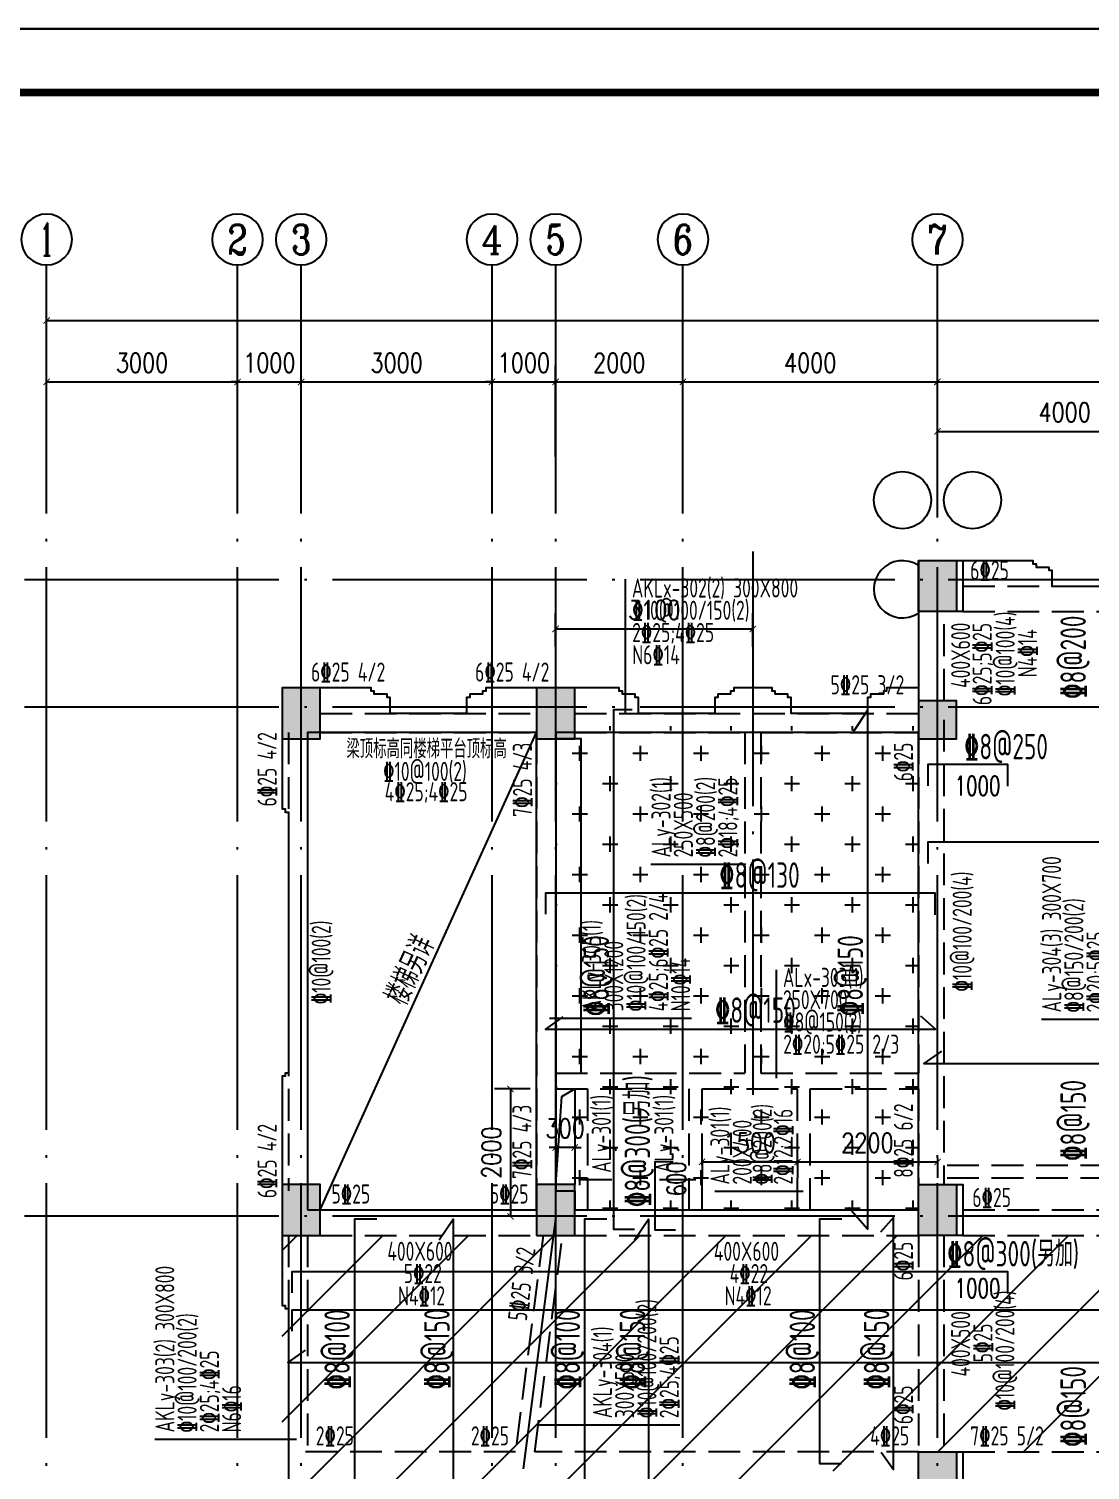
# Model space of a CAD drawing. Header units: millimetres. Extents: x 2998490 to 15040601, y 444546 to 7822218.
# Drawn here: x 14137990 to 14154670, y 7631320 to 7653964 of the extents above; entities that cross this region are included whole.
import ezdxf
from ezdxf.enums import TextEntityAlignment as Align

# ---------------------------------------------------------------- set-up
doc = ezdxf.new("R2010")
doc.units = ezdxf.units.MM
doc.header["$LTSCALE"] = 2000
doc.linetypes.add('DASH', pattern=[0.35, 0.25, -0.1])
doc.linetypes.add('DOTE', pattern=[2.42, 2, -0.2, 0.02, -0.2])
for name, color, linetype in [('3-AXIS', 3, 'Continuous'), ('3-AXIS_TEXT', 7, 'Continuous'), ('3-ban', 84, 'Continuous'), ('3-ban-hatch', 9, 'Continuous'), ('3-ban-rein', 1, 'Continuous'), ('3-ban-TEXT', 7, 'Continuous'), ('3-column-DOWN', 232, 'Continuous'), ('3-COLUMN-UP', 2, 'Continuous'), ('3-dote', 43, 'DOTE'), ('3-HATCH', 8, 'Continuous'), ('3-liang-rein-X', 54, 'Continuous'), ('3-liang-rein-Y', 130, 'Continuous'), ('3-liang-R截面-X', 50, 'Continuous'), ('3-liang-R截面-Y', 70, 'Continuous'), ('3-liang-s-1', 44, 'Continuous'), ('3-liang-xu', 120, 'DASH'), ('3-装饰线脚', 7, 'Continuous'), ('AXIS', 3, 'Continuous'), ('AXIS_TEXT', 7, 'Continuous'), ('图框', 7, 'Continuous')]:
    doc.layers.add(name, color=color, linetype=linetype)
doc.layers.add('3-零部件', color=73, linetype='Continuous', lineweight=5)
doc.styles.add('_TCH_AXIS', font='COMPLEX', dxfattribs={"bigfont": 'GBCBIG'})
doc.styles.add('COMPLEX', font='COMPLEX')
doc.styles.add('DIM_FONT', font='SIMPLEX', dxfattribs={"width": 0.8, "bigfont": 'HZTXT'})
doc.styles.add('TJ1', font='tj-romans1.shx', dxfattribs={"width": 0.8, "bigfont": 'tj-hztxt1.shx'})
doc.styles.add('TSSD_Rein', font='Tssdeng.shx', dxfattribs={"width": 0.7, "bigfont": 'hztxt.shx'})
doc.dimstyles.new('DIMN100', dxfattribs={"dimtxt": 300, "dimasz": 100, "dimexe": 250, "dimexo": 300, "dimgap": 150, "dimtad": 1, "dimdec": 0, "dimzin": 0, "dimdsep": 46, "dimtxsty": 'DIM_FONT', "dimblk": 'ARCHTICK', "dimcen": 0.09, "dimclrt": 7, "dimazin": 2, "dimtfac": 1, "dimtdec": 0, "dimtix": 1, "dimtmove": 2, "dimatfit": 3, "dimldrblk": 'ARCHTICK', "dimfxl": 0, "dimtolj": 1, "dimtzin": 0, "dimarcsym": 0})

# ---------------------------------------------------------------- blocks, each defined once
blk = doc.blocks.new('TJAD_TK_A0')
at = {"layer": '图框'}
for p, q in [((2162, 399.3), (973, 399.3)), ((973, -441.7), (2162, -441.7))]:
    blk.add_line(p, q, dxfattribs=at)
at = {"layer": '图框', "const_width": 1.2}
blk.add_lwpolyline([(2152, -431.7), (2152, 389.3), (998, 389.3), (998, -431.7)], close=True, dxfattribs=at)
blk = doc.blocks.new('_ArchTick')
at = {"color": 0, "linetype": 'ByBlock', "const_width": 0.15}
blk.add_lwpolyline([(-0.5, -0.5), (0.5, 0.5)], dxfattribs=at)
blk = doc.blocks.new('*D439')
at = {"layer": 'AXIS', "color": 0, "lineweight": -2}
for p, q in [((14138270, 7647241), (14138270, 7648667)), ((14141270, 7647241), (14141270, 7648667)), ((14138270, 7648417), (14141270, 7648417))]:
    blk.add_line(p, q, dxfattribs=at)
at = {"layer": 'Defpoints', "color": 0}
for p in [(14141270, 7648417), (14138270, 7646941), (14141270, 7646941)]:
    blk.add_point(p, dxfattribs=at)
at = {"layer": 'AXIS', "color": 0, "lineweight": -2, "xscale": 100, "yscale": 100, "zscale": 100, "rotation": 180}
blk.add_blockref('_ArchTick', (14138270, 7648417), dxfattribs=at)
at = {"layer": 'AXIS', "color": 0, "lineweight": -2, "xscale": 100, "yscale": 100, "zscale": 100}
blk.add_blockref('_ArchTick', (14141270, 7648417), dxfattribs=at)
at = {"layer": 'AXIS', "color": 7, "insert": (14139770, 7648717), "char_height": 300, "attachment_point": 5, "style": 'DIM_FONT'}
blk.add_mtext('\\A1;3000', dxfattribs=at)
blk = doc.blocks.new('*D440')
at = {"layer": 'AXIS', "color": 0, "lineweight": -2}
for p, q in [((14141270, 7647241), (14141270, 7648667)), ((14142270, 7647241), (14142270, 7648667)), ((14141270, 7648417), (14141170, 7648417)), ((14141270, 7648417), (14142270, 7648417)), ((14142270, 7648417), (14142370, 7648417))]:
    blk.add_line(p, q, dxfattribs=at)
at = {"layer": 'Defpoints', "color": 0}
for p in [(14142270, 7648417), (14141270, 7646941), (14142270, 7646941)]:
    blk.add_point(p, dxfattribs=at)
at = {"layer": 'AXIS', "color": 0, "lineweight": -2, "xscale": 100, "yscale": 100, "zscale": 100}
blk.add_blockref('_ArchTick', (14141270, 7648417), dxfattribs=at)
at = {"layer": 'AXIS', "color": 0, "lineweight": -2, "xscale": 100, "yscale": 100, "zscale": 100, "rotation": 180}
blk.add_blockref('_ArchTick', (14142270, 7648417), dxfattribs=at)
at = {"layer": 'AXIS', "color": 7, "insert": (14141770, 7648717), "char_height": 300, "attachment_point": 5, "style": 'DIM_FONT'}
blk.add_mtext('\\A1;1000', dxfattribs=at)
blk = doc.blocks.new('*D441')
at = {"layer": 'AXIS', "color": 0, "lineweight": -2}
for p, q in [((14142270, 7647241), (14142270, 7648667)), ((14145271, 7647241), (14145271, 7648667)), ((14142270, 7648417), (14145271, 7648417))]:
    blk.add_line(p, q, dxfattribs=at)
at = {"layer": 'Defpoints', "color": 0}
for p in [(14145271, 7648417), (14142270, 7646941), (14145271, 7646941)]:
    blk.add_point(p, dxfattribs=at)
at = {"layer": 'AXIS', "color": 0, "lineweight": -2, "xscale": 100, "yscale": 100, "zscale": 100, "rotation": 180}
blk.add_blockref('_ArchTick', (14142270, 7648417), dxfattribs=at)
at = {"layer": 'AXIS', "color": 0, "lineweight": -2, "xscale": 100, "yscale": 100, "zscale": 100}
blk.add_blockref('_ArchTick', (14145271, 7648417), dxfattribs=at)
at = {"layer": 'AXIS', "color": 7, "insert": (14143771, 7648717), "char_height": 300, "attachment_point": 5, "style": 'DIM_FONT'}
blk.add_mtext('\\A1;3000', dxfattribs=at)
blk = doc.blocks.new('*D442')
at = {"layer": 'AXIS', "color": 0, "lineweight": -2}
for p, q in [((14145271, 7647241), (14145271, 7648667)), ((14146270, 7647241), (14146270, 7648667)), ((14145271, 7648417), (14145171, 7648417)), ((14145271, 7648417), (14146270, 7648417)), ((14146270, 7648417), (14146370, 7648417))]:
    blk.add_line(p, q, dxfattribs=at)
at = {"layer": 'Defpoints', "color": 0}
for p in [(14146270, 7648417), (14145271, 7646941), (14146270, 7646941)]:
    blk.add_point(p, dxfattribs=at)
at = {"layer": 'AXIS', "color": 0, "lineweight": -2, "xscale": 100, "yscale": 100, "zscale": 100}
blk.add_blockref('_ArchTick', (14145271, 7648417), dxfattribs=at)
at = {"layer": 'AXIS', "color": 0, "lineweight": -2, "xscale": 100, "yscale": 100, "zscale": 100, "rotation": 180}
blk.add_blockref('_ArchTick', (14146270, 7648417), dxfattribs=at)
at = {"layer": 'AXIS', "color": 7, "insert": (14145771, 7648717), "char_height": 300, "attachment_point": 5, "style": 'DIM_FONT'}
blk.add_mtext('\\A1;1000', dxfattribs=at)
blk = doc.blocks.new('*D443')
at = {"layer": 'AXIS', "color": 0, "lineweight": -2}
for p, q in [((14146270, 7647241), (14146270, 7648667)), ((14148270, 7647241), (14148270, 7648667)), ((14146270, 7648417), (14148270, 7648417))]:
    blk.add_line(p, q, dxfattribs=at)
at = {"layer": 'Defpoints', "color": 0}
for p in [(14148270, 7648417), (14146270, 7646941), (14148270, 7646941)]:
    blk.add_point(p, dxfattribs=at)
at = {"layer": 'AXIS', "color": 0, "lineweight": -2, "xscale": 100, "yscale": 100, "zscale": 100, "rotation": 180}
blk.add_blockref('_ArchTick', (14146270, 7648417), dxfattribs=at)
at = {"layer": 'AXIS', "color": 0, "lineweight": -2, "xscale": 100, "yscale": 100, "zscale": 100}
blk.add_blockref('_ArchTick', (14148270, 7648417), dxfattribs=at)
at = {"layer": 'AXIS', "color": 7, "insert": (14147270, 7648717), "char_height": 300, "attachment_point": 5, "style": 'DIM_FONT'}
blk.add_mtext('\\A1;2000', dxfattribs=at)
blk = doc.blocks.new('*D444')
at = {"layer": 'AXIS', "color": 0, "lineweight": -2}
for p, q in [((14148270, 7647241), (14148270, 7648667)), ((14152270, 7647241), (14152270, 7648667)), ((14148270, 7648417), (14152270, 7648417))]:
    blk.add_line(p, q, dxfattribs=at)
at = {"layer": 'Defpoints', "color": 0}
for p in [(14152270, 7648417), (14148270, 7646941), (14152270, 7646941)]:
    blk.add_point(p, dxfattribs=at)
at = {"layer": 'AXIS', "color": 0, "lineweight": -2, "xscale": 100, "yscale": 100, "zscale": 100, "rotation": 180}
blk.add_blockref('_ArchTick', (14148270, 7648417), dxfattribs=at)
at = {"layer": 'AXIS', "color": 0, "lineweight": -2, "xscale": 100, "yscale": 100, "zscale": 100}
blk.add_blockref('_ArchTick', (14152270, 7648417), dxfattribs=at)
at = {"layer": 'AXIS', "color": 7, "insert": (14150270, 7648717), "char_height": 300, "attachment_point": 5, "style": 'DIM_FONT'}
blk.add_mtext('\\A1;4000', dxfattribs=at)
blk = doc.blocks.new('*D445')
at = {"layer": 'AXIS', "color": 0, "lineweight": -2}
for p, q in [((14152270, 7647241), (14152270, 7648667)), ((14160270, 7647241), (14160270, 7648667)), ((14152270, 7648417), (14160270, 7648417))]:
    blk.add_line(p, q, dxfattribs=at)
at = {"layer": 'Defpoints', "color": 0}
for p in [(14160270, 7648417), (14152270, 7646941), (14160270, 7646941)]:
    blk.add_point(p, dxfattribs=at)
at = {"layer": 'AXIS', "color": 0, "lineweight": -2, "xscale": 100, "yscale": 100, "zscale": 100, "rotation": 180}
blk.add_blockref('_ArchTick', (14152270, 7648417), dxfattribs=at)
at = {"layer": 'AXIS', "color": 0, "lineweight": -2, "xscale": 100, "yscale": 100, "zscale": 100}
blk.add_blockref('_ArchTick', (14160270, 7648417), dxfattribs=at)
at = {"layer": 'AXIS', "color": 7, "insert": (14156270, 7648717), "char_height": 300, "attachment_point": 5, "style": 'DIM_FONT'}
blk.add_mtext('\\A1;8000', dxfattribs=at)
blk = doc.blocks.new('_AXISO')
blk.add_circle((0, 0), 0.5)
at = {"layer": '3-AXIS_TEXT', "style": 'COMPLEX', "width": 1.041667}
blk.add_attdef('A', text='', height=0.56, dxfattribs=at).set_placement((-0.25, -0.28), (0.25, -0.28), align=Align.FIT)
blk = doc.blocks.new('*D453')
at = {"layer": 'AXIS', "color": 0, "lineweight": -2}
for p, q in [((14138270, 7647543), (14138270, 7649632)), ((14214520, 7647543), (14214520, 7649632)), ((14138270, 7649382), (14214520, 7649382))]:
    blk.add_line(p, q, dxfattribs=at)
at = {"layer": 'Defpoints', "color": 0}
for p in [(14214520, 7649382), (14138270, 7647243), (14214520, 7647243)]:
    blk.add_point(p, dxfattribs=at)
at = {"layer": 'AXIS', "color": 0, "lineweight": -2, "xscale": 100, "yscale": 100, "zscale": 100, "rotation": 180}
blk.add_blockref('_ArchTick', (14138270, 7649382), dxfattribs=at)
at = {"layer": 'AXIS', "color": 0, "lineweight": -2, "xscale": 100, "yscale": 100, "zscale": 100}
blk.add_blockref('_ArchTick', (14214520, 7649382), dxfattribs=at)
at = {"layer": 'AXIS', "color": 7, "insert": (14180271, 7649682), "char_height": 300, "attachment_point": 5, "style": 'DIM_FONT'}
blk.add_mtext('\\A1;76250', dxfattribs=at)
blk = doc.blocks.new('*D1135')
at = {"layer": '3-零部件', "color": 0, "lineweight": -2}
for p, q in [((14152270, 7646288), (14152270, 7647890)), ((14156270, 7646243), (14156270, 7647890)), ((14152270, 7647640), (14156270, 7647640))]:
    blk.add_line(p, q, dxfattribs=at)
at = {"layer": 'Defpoints', "color": 0}
for p in [(14156270, 7647640), (14152270, 7645988), (14156270, 7645943)]:
    blk.add_point(p, dxfattribs=at)
at = {"layer": '3-零部件', "color": 0, "lineweight": -2, "xscale": 100, "yscale": 100, "zscale": 100, "rotation": 180}
blk.add_blockref('_ArchTick', (14152270, 7647640), dxfattribs=at)
at = {"layer": '3-零部件', "color": 0, "lineweight": -2, "xscale": 100, "yscale": 100, "zscale": 100}
blk.add_blockref('_ArchTick', (14156270, 7647640), dxfattribs=at)
at = {"layer": '3-零部件', "color": 7, "insert": (14154270, 7647940), "char_height": 300, "attachment_point": 5, "style": 'DIM_FONT'}
blk.add_mtext('\\A1;4000', dxfattribs=at)
blk = doc.blocks.new('*D1624')
at = {"layer": '3-ban', "color": 0, "lineweight": -2}
for p, q in [((14146270, 7644259), (14146270, 7644785)), ((14149370, 7644259), (14149370, 7644785)), ((14146270, 7644535), (14149370, 7644535))]:
    blk.add_line(p, q, dxfattribs=at)
at = {"layer": 'Defpoints', "color": 0}
for p in [(14149370, 7644535), (14146270, 7643959), (14149370, 7643959)]:
    blk.add_point(p, dxfattribs=at)
at = {"layer": '3-ban', "color": 0, "lineweight": -2, "xscale": 100, "yscale": 100, "zscale": 100, "rotation": 180}
blk.add_blockref('_ArchTick', (14146270, 7644535), dxfattribs=at)
at = {"layer": '3-ban', "color": 0, "lineweight": -2, "xscale": 100, "yscale": 100, "zscale": 100}
blk.add_blockref('_ArchTick', (14149370, 7644535), dxfattribs=at)
at = {"layer": '3-ban', "color": 7, "insert": (14147820, 7644835), "char_height": 300, "attachment_point": 5, "style": 'DIM_FONT'}
blk.add_mtext('\\A1;3100', dxfattribs=at)
blk = doc.blocks.new('*D1625')
at = {"layer": '3-ban', "color": 0, "lineweight": -2}
for p, q in [((14146270, 7636389), (14146170, 7636389)), ((14146570, 7636389), (14146270, 7636389)), ((14146270, 7636259), (14146270, 7636139)), ((14146570, 7636389), (14146670, 7636389)), ((14146570, 7636259), (14146570, 7636139))]:
    blk.add_line(p, q, dxfattribs=at)
at = {"layer": 'Defpoints', "color": 0}
for p in [(14146270, 7636559), (14146570, 7636559), (14146270, 7636389)]:
    blk.add_point(p, dxfattribs=at)
at = {"layer": '3-ban', "color": 0, "lineweight": -2, "xscale": 100, "yscale": 100, "zscale": 100}
blk.add_blockref('_ArchTick', (14146270, 7636389), dxfattribs=at)
at = {"layer": '3-ban', "color": 0, "lineweight": -2, "xscale": 100, "yscale": 100, "zscale": 100, "rotation": 180}
blk.add_blockref('_ArchTick', (14146570, 7636389), dxfattribs=at)
at = {"layer": '3-ban', "color": 7, "insert": (14146420, 7636689), "char_height": 300, "attachment_point": 5, "style": 'DIM_FONT'}
blk.add_mtext('\\A1;300', dxfattribs=at)
blk = doc.blocks.new('*D1626')
at = {"layer": '3-ban', "color": 0, "lineweight": -2}
for p, q in [((14148570, 7636193), (14148570, 7635912)), ((14150070, 7636193), (14150070, 7635912)), ((14148570, 7636162), (14150070, 7636162))]:
    blk.add_line(p, q, dxfattribs=at)
at = {"layer": 'Defpoints', "color": 0}
for p in [(14148570, 7636493), (14150070, 7636493), (14150070, 7636162)]:
    blk.add_point(p, dxfattribs=at)
at = {"layer": '3-ban', "color": 0, "lineweight": -2, "xscale": 100, "yscale": 100, "zscale": 100, "rotation": 180}
blk.add_blockref('_ArchTick', (14148570, 7636162), dxfattribs=at)
at = {"layer": '3-ban', "color": 0, "lineweight": -2, "xscale": 100, "yscale": 100, "zscale": 100}
blk.add_blockref('_ArchTick', (14150070, 7636162), dxfattribs=at)
at = {"layer": '3-ban', "color": 7, "insert": (14149320, 7636462), "char_height": 300, "attachment_point": 5, "style": 'DIM_FONT'}
blk.add_mtext('\\A1;1500', dxfattribs=at)
blk = doc.blocks.new('*D1627')
at = {"layer": '3-ban', "color": 0, "lineweight": -2}
for p, q in [((14150070, 7636193), (14150070, 7635912)), ((14152270, 7636227), (14152270, 7635912)), ((14150070, 7636162), (14152270, 7636162))]:
    blk.add_line(p, q, dxfattribs=at)
at = {"layer": 'Defpoints', "color": 0}
for p in [(14150070, 7636493), (14152270, 7636527), (14152270, 7636162)]:
    blk.add_point(p, dxfattribs=at)
at = {"layer": '3-ban', "color": 0, "lineweight": -2, "xscale": 100, "yscale": 100, "zscale": 100, "rotation": 180}
blk.add_blockref('_ArchTick', (14150070, 7636162), dxfattribs=at)
at = {"layer": '3-ban', "color": 0, "lineweight": -2, "xscale": 100, "yscale": 100, "zscale": 100}
blk.add_blockref('_ArchTick', (14152270, 7636162), dxfattribs=at)
at = {"layer": '3-ban', "color": 7, "insert": (14151170, 7636462), "char_height": 300, "attachment_point": 5, "style": 'DIM_FONT'}
blk.add_mtext('\\A1;2200', dxfattribs=at)
blk = doc.blocks.new('*D1628')
at = {"layer": '3-ban', "color": 0, "lineweight": -2}
for p, q in [((14145870, 7637309), (14145310, 7637309)), ((14145560, 7637309), (14145560, 7635309)), ((14145670, 7635309), (14145310, 7635309))]:
    blk.add_line(p, q, dxfattribs=at)
at = {"layer": 'Defpoints', "color": 0}
for p in [(14146170, 7637309), (14145560, 7635309), (14145970, 7635309)]:
    blk.add_point(p, dxfattribs=at)
at = {"layer": '3-ban', "color": 0, "lineweight": -2, "xscale": 100, "yscale": 100, "zscale": 100}
for p, rotation in [((14145560, 7637309), 90), ((14145560, 7635309), 270)]:
    blk.add_blockref('_ArchTick', p, dxfattribs=dict(at, rotation=rotation))
at = {"layer": '3-ban', "color": 7, "insert": (14145260, 7636309), "char_height": 300, "attachment_point": 5, "rotation": 90, "style": 'DIM_FONT'}
blk.add_mtext('\\A1;2000', dxfattribs=at)

msp = doc.modelspace()

# ---------------------------------------------------------------- hatches: boundary and pattern name
at = {"layer": '3-ban-hatch'}
h = msp.add_hatch(dxfattribs=at)
h.set_pattern_fill('CROSS', color=8, scale=75, style=0)
h.set_pattern_definition([(0, (0, -44093.3), (476.25, 476.25), [238.125, -714.375]), (90, (119.06, -44212.36), (-476.25, 476.25), [238.125, -714.375])])
h.paths.add_polyline_path([(14146570.3, 7643008.7), (14146570.3, 7642908.7), (14146270.3, 7642908.7), (14146270.3, 7635708.7), (14146570.3, 7635708.7), (14146570.3, 7635408.7), (14151970.3, 7635408.7), (14151970.3, 7643008.7)])
h = msp.add_hatch(dxfattribs=at)
h.set_pattern_fill('ANSI31', color=8, scale=300, style=0)
h.set_pattern_definition([(45, (14.5, -44093.3), (-673.51921, 673.51921), [])])
h.paths.add_polyline_path([(14141970.3, 7635008.7), (14141970.3, 7628608.7), (14141381.5, 7628608.7), (14140876.7, 7628304.1), (14138273.2, 7625701.4), (14138044.1, 7625147.3), (14138044.1, 7621468.4), (14138274.4, 7620914.8), (14140876.5, 7618312.8), (14141430.6, 7618083.7), (14145109.9, 7618083.7), (14145663.9, 7618312.9), (14148265.6, 7620914.6), (14148495.3, 7621468.4), (14148495.3, 7623008.7), (14151970.3, 7623008.7), (14151970.3, 7628608.7), (14149970.3, 7628608.7), (14149970.3, 7631306.7), (14151970.3, 7631308.7), (14151970.3, 7631608.7), (14214820.3, 7631608.7), (14214820.3, 7635008.7)])
at = {"layer": '3-HATCH'}
for points in [[(14151970.3, 7645608.7), (14152570.3, 7645608.7), (14152570.3, 7644808.7), (14151970.3, 7644808.7)], [(14141970.3, 7642808.7), (14142570.3, 7642808.7), (14142570.3, 7643608.7), (14141970.3, 7643608.7)], [(14145970.3, 7642808.7), (14146570.3, 7642808.7), (14146570.3, 7643608.7), (14145970.3, 7643608.7)], [(14151970.3, 7642808.7), (14152570.3, 7642808.7), (14152570.3, 7643408.7), (14151970.3, 7643408.7)], [(14141970.3, 7635008.7), (14142570.3, 7635008.7), (14142570.3, 7635808.7), (14141970.3, 7635808.7)], [(14145970.3, 7635008.7), (14146570.3, 7635008.7), (14146570.3, 7635808.7), (14145970.3, 7635808.7)], [(14151970.3, 7635808.7), (14152570.3, 7635808.7), (14152570.3, 7635008.7), (14151970.3, 7635008.7)], [(14151970.3, 7631608.7), (14152570.3, 7631608.7), (14152570.3, 7630808.7), (14151970.3, 7630808.7)]]:
    msp.add_hatch(color=256, dxfattribs=at).paths.add_polyline_path(points)

# ---------------------------------------------------------------- linework, layer by layer
at = {"layer": '3-AXIS', "color": 15, "linetype": 'DOTE'}
for p, q in [((14138270.3, 7617308.7), (14138270.3, 7647240.9)), ((14141269.9, 7617308.7), (14141269.9, 7647240.9)), ((14142270.3, 7617308.7), (14142270.3, 7647240.9)), ((14145270.8, 7617308.7), (14145270.8, 7647240.9)), ((14146270.3, 7617308.7), (14146270.3, 7647240.9)), ((14148270.3, 7617308.7), (14148270.3, 7647240.9)), ((14152270.3, 7617308.7), (14152270.3, 7647240.9)), ((14214520.3, 7645308.7), (14134833, 7645308.7)), ((14214520.3, 7643308.7), (14134833, 7643308.7)), ((14214520.3, 7635308.7), (14134833, 7635308.7)), ((14146270.3, 7635308.7), (14145382.3, 7628408.1))]:
    msp.add_line(p, q, dxfattribs=at)
at = {"layer": '3-ban'}
msp.add_lwpolyline([(14146270.3, 7637558.7), (14146670.3, 7637558.7), (14146670.3, 7642808.7), (14146270.3, 7642808.7)], close=True, dxfattribs=at)
at = {"layer": '3-ban-rein'}
for points in [[(14147472, 7643263.6), (14147179.9, 7643263.6), (14147179.9, 7635105.2), (14147509.2, 7635105.2)], [(14150954.1, 7642929.6), (14151172.1, 7643255.2), (14151172.1, 7635105.2), (14150874.6, 7635447.3)], [(14152126.5, 7642072.4), (14152126.5, 7642410.4), (14153370.3, 7642410.4), (14153370.3, 7642064.4)], [(14152126.5, 7640852.1), (14152126.5, 7641190), (14214717.6, 7641190), (14214717.6, 7640844)], [(14146115.5, 7640053.4), (14146115.5, 7640391.4), (14152230.3, 7640391.4), (14152230.3, 7640045.4)], [(14146383.6, 7638440.9), (14146110, 7638247.4), (14152239.5, 7638247.4), (14152010.1, 7638450.5)], [(14152332.3, 7637900.5), (14152058.6, 7637707.1), (14214719.7, 7637707.1), (14214490.4, 7637910.1)], [(14148118.8, 7636163.6), (14147826.8, 7636163.6), (14147826.8, 7635093.8), (14148156, 7635093.8)], [(14151384.3, 7631604.5), (14151577.8, 7631330.8), (14151577.8, 7635288.1), (14151374.7, 7635058.7)], [(14143450.9, 7630508.7), (14143112.9, 7630508.7), (14143112.9, 7635269.1), (14143458.9, 7635269.1)], [(14144439.9, 7634937.1), (14144657.9, 7635262.7), (14144657.9, 7628458.7), (14144360.4, 7628800.8)], [(14147068.5, 7630508.7), (14146730.6, 7630508.7), (14146730.6, 7635269.1), (14147076.6, 7635269.1)], [(14147510.5, 7634937.1), (14147728.5, 7635262.7), (14147728.5, 7628458.7), (14147431, 7628800.8)], [(14150760.5, 7631420.4), (14150422.5, 7631420.4), (14150422.5, 7635269.1), (14150768.5, 7635269.1)], [(14142126.5, 7634104.9), (14142126.5, 7634442.8), (14153370.3, 7634442.8), (14153370.3, 7634096.8)], [(14142126.5, 7633502.2), (14142126.5, 7633840.2), (14214703.5, 7633840.2), (14214703.5, 7633494.1)], [(14142332.3, 7633206.2), (14142058.6, 7633012.8), (14214719.7, 7633012.8), (14214490.4, 7633215.9)]]:
    msp.add_lwpolyline(points, dxfattribs=at)
at = {"layer": '3-column-DOWN'}
for points in [[(14151970.3, 7645608.7), (14152670.3, 7645608.7), (14152670.3, 7644808.7), (14151970.3, 7644808.7)], [(14151970.3, 7635808.7), (14152670.3, 7635808.7), (14152670.3, 7635008.7), (14151970.3, 7635008.7)], [(14151970.3, 7631608.7), (14152670.3, 7631608.7), (14152670.3, 7630808.7), (14151970.3, 7630808.7)]]:
    msp.add_lwpolyline(points, close=True, dxfattribs=at)
at = {"layer": '3-COLUMN-UP'}
for points in [[(14151970.3, 7645608.7), (14152570.3, 7645608.7), (14152570.3, 7644808.7), (14151970.3, 7644808.7)], [(14141970.3, 7642808.7), (14142570.3, 7642808.7), (14142570.3, 7643608.7), (14141970.3, 7643608.7)], [(14145970.3, 7642808.7), (14146570.3, 7642808.7), (14146570.3, 7643608.7), (14145970.3, 7643608.7)], [(14151970.3, 7642808.7), (14152570.3, 7642808.7), (14152570.3, 7643408.7), (14151970.3, 7643408.7)], [(14141970.3, 7635008.7), (14142570.3, 7635008.7), (14142570.3, 7635808.7), (14141970.3, 7635808.7)], [(14145970.3, 7635008.7), (14146570.3, 7635008.7), (14146570.3, 7635808.7), (14145970.3, 7635808.7)], [(14151970.3, 7635808.7), (14152570.3, 7635808.7), (14152570.3, 7635008.7), (14151970.3, 7635008.7)], [(14151970.3, 7631608.7), (14152570.3, 7631608.7), (14152570.3, 7630808.7), (14151970.3, 7630808.7)]]:
    msp.add_lwpolyline(points, close=True, dxfattribs=at)
at = {"layer": '3-dote'}
msp.add_line((14149370.3, 7645753.3), (14149370.3, 7637217.2), dxfattribs=at)
at = {"layer": '3-liang-R截面-X'}
for p, q in [((14147359.8, 7645315.3), (14147359.8, 7643208.7)), ((14149733.5, 7639178.7), (14149733.5, 7637478.2))]:
    msp.add_line(p, q, dxfattribs=at)
at = {"layer": '3-liang-R截面-Y'}
for p, q in [((14147766.2, 7640841.3), (14149259.8, 7640841.3)), ((14146174.1, 7638423.2), (14148404.1, 7638423.2)), ((14153904.9, 7638406.4), (14156134.8, 7638406.4)), ((14146631.1, 7635887.2), (14147152.6, 7635887.2)), ((14147901.3, 7635887.2), (14148473.6, 7635887.2)), ((14148769.9, 7635702.4), (14150160.4, 7635702.4)), ((14146011.3, 7632031.8), (14148221.2, 7632031.8)), ((14139968.1, 7631808.7), (14142198, 7631808.7))]:
    msp.add_line(p, q, dxfattribs=at)
at = {"layer": '3-liang-s-1'}
msp.add_line((14142570.3, 7635408.7), (14145970.3, 7642908.7), dxfattribs=at)
for points in [[(14151970.3, 7645608.7), (14151970.3, 7643608.7), (14151470.3, 7643608.7), (14151470.3, 7643558.7), (14151420.3, 7643558.7), (14151420.3, 7643508.7), (14151220.3, 7643508.7), (14151220.3, 7643458.7), (14151170.3, 7643458.7), (14151170.3, 7643208.7), (14149970.3, 7643208.7), (14149970.3, 7643458.7), (14149920.3, 7643458.7), (14149920.3, 7643508.7), (14149720.3, 7643508.7), (14149720.3, 7643558.7), (14149670.3, 7643558.7), (14149670.3, 7643608.7), (14149070.3, 7643608.7), (14149070.3, 7643558.7), (14149020.3, 7643558.7), (14149020.3, 7643508.7), (14148820.3, 7643508.7), (14148820.3, 7643458.7), (14148770.3, 7643458.7), (14148770.3, 7643208.7), (14147570.3, 7643208.7), (14147570.3, 7643458.7), (14147520.3, 7643458.7), (14147520.3, 7643508.7), (14147320.3, 7643508.7), (14147320.3, 7643558.7), (14147270.3, 7643558.7), (14147270.3, 7643608.7), (14145170.3, 7643608.7), (14145170.3, 7643558.7), (14145120.3, 7643558.7), (14145120.3, 7643508.7), (14144920.3, 7643508.7), (14144920.3, 7643458.7), (14144870.3, 7643458.7), (14144870.3, 7643208.7), (14143670.3, 7643208.7), (14143670.3, 7643458.7), (14143620.3, 7643458.7), (14143620.3, 7643508.7), (14143420.3, 7643508.7), (14143420.3, 7643558.7), (14143370.3, 7643558.7), (14143370.3, 7643608.7), (14141970.3, 7643608.7), (14141970.3, 7641708.7), (14142020.3, 7641708.7), (14142020.3, 7641658.7), (14142070.3, 7641658.7), (14142070.3, 7637558.7), (14142020.3, 7637558.7), (14142020.3, 7637508.7), (14141970.3, 7637508.7), (14141970.3, 7633908.7), (14142020.3, 7633908.7), (14142020.3, 7633858.7), (14142070.3, 7633858.7), (14142070.3, 7629758.7)], [(14152270.3, 7645608.7), (14153770.3, 7645608.7), (14153770.3, 7645558.7), (14153820.3, 7645558.7), (14153820.3, 7645508.7), (14154020.3, 7645508.7), (14154020.3, 7645458.7), (14154070.3, 7645458.7), (14154070.3, 7645208.7), (14155670.3, 7645208.7)], [(14146570.3, 7642908.7), (14146570.3, 7642908.7), (14146270.3, 7642908.7), (14146270.3, 7635708.7), (14146570.3, 7635708.7), (14146570.3, 7635408.7), (14151970.3, 7635408.7), (14151970.3, 7642908.7), (14146570.3, 7642908.7)], [(14146270.3, 7635808.7), (14146366.8, 7637189.4), (14146570.3, 7637308.7)]]:
    msp.add_lwpolyline(points, dxfattribs=at)
for points in [[(14142370.3, 7635408.7), (14145970.3, 7635408.7), (14145970.3, 7642908.7), (14142370.3, 7642908.7)], [(14146270.3, 7637308.7), (14146570.3, 7637308.7), (14146570.3, 7635808.7), (14146270.3, 7635808.7)]]:
    msp.add_lwpolyline(points, close=True, dxfattribs=at)
at = {"layer": '3-liang-xu'}
for p, q in [((14152670.3, 7645208.7), (14159920.3, 7645208.7)), ((14152670.3, 7644808.7), (14156120.3, 7644808.7)), ((14151970.3, 7644608.7), (14151970.3, 7643208.7)), ((14152370.3, 7644608.7), (14152370.3, 7643408.7)), ((14142570.3, 7643208.7), (14145970.3, 7643208.7)), ((14146570.3, 7643208.7), (14151970.3, 7643208.7)), ((14152370.3, 7643108.7), (14152370.3, 7635808.7)), ((14142070.3, 7642908.7), (14142070.3, 7635708.7)), ((14142370.3, 7642908.7), (14142370.3, 7635708.7)), ((14142570.3, 7642908.7), (14145970.3, 7642908.7)), ((14145970.3, 7642908.7), (14145970.3, 7635708.7)), ((14146270.3, 7642908.7), (14146270.3, 7637558.7)), ((14146570.3, 7642908.7), (14149245.3, 7642908.7)), ((14149245.3, 7642908.7), (14149245.3, 7637558.7)), ((14149495.3, 7642908.7), (14149495.3, 7637558.7)), ((14149495.3, 7642908.7), (14151970.3, 7642908.7)), ((14151970.3, 7642908.7), (14151970.3, 7637558.7)), ((14146270.3, 7637558.7), (14149245.3, 7637558.7)), ((14149495.3, 7637558.7), (14151970.3, 7637558.7)), ((14146270.3, 7637308.7), (14148370.3, 7637308.7)), ((14146270.3, 7637308.7), (14146270.3, 7635708.7)), ((14146570.3, 7637308.7), (14146570.3, 7635808.7)), ((14146770.3, 7637308.7), (14146770.3, 7635408.7)), ((14148370.3, 7635408.7), (14148370.3, 7637308.7)), ((14148570.3, 7635408.7), (14148570.3, 7637308.7)), ((14148570.3, 7637308.7), (14150070.3, 7637308.7)), ((14150070.3, 7635408.7), (14150070.3, 7637308.7)), ((14150270.3, 7635408.7), (14150270.3, 7637308.7)), ((14150270.3, 7637308.7), (14151970.3, 7637308.7)), ((14151970.3, 7637308.7), (14151970.3, 7635808.7)), ((14214520.3, 7636108.7), (14152370.3, 7636108.7)), ((14214520.3, 7635908.7), (14152370.3, 7635908.7)), ((14142570.3, 7635408.7), (14145970.3, 7635408.7)), ((14146570.3, 7635408.7), (14148370.3, 7635408.7)), ((14148570.3, 7635408.7), (14150070.3, 7635408.7)), ((14150270.3, 7635408.7), (14151970.3, 7635408.7)), ((14152670.3, 7635408.7), (14156120.3, 7635408.7)), ((14142070.3, 7635008.7), (14142070.3, 7628608.7)), ((14142370.3, 7635008.7), (14142370.3, 7631608.7)), ((14142570.3, 7635008.7), (14145970.3, 7635008.7)), ((14146074.4, 7635008.7), (14145640.3, 7631608.7)), ((14145942.7, 7631608.7), (14146376.8, 7635008.7)), ((14146570.3, 7635008.7), (14151970.3, 7635008.7)), ((14151970.3, 7635008.7), (14151970.3, 7631608.7)), ((14152370.3, 7635008.7), (14152370.3, 7631608.7)), ((14152670.3, 7635008.7), (14156120.3, 7635008.7)), ((14145640.3, 7631608.7), (14142270.3, 7631608.7)), ((14151970.3, 7631608.7), (14145942.7, 7631608.7)), ((14152670.3, 7631608.7), (14156120.3, 7631608.7))]:
    msp.add_line(p, q, dxfattribs=at)
at = {"layer": '3-装饰线脚'}
for centre in [(14151720.3, 7646558.7), (14152820.3, 7646558.7)]:
    msp.add_circle(centre, 450, dxfattribs=at)
msp.add_arc((14151720.3, 7645158.7), 450, 56.25101, 303.74899, dxfattribs=at)
at = {"layer": 'AXIS'}
for p, q in [((14138270.3, 7646940.9), (14138270.3, 7650253.4)), ((14141269.9, 7646940.9), (14141269.9, 7650253.4)), ((14142270.3, 7646940.9), (14142270.3, 7650253.4)), ((14145270.8, 7646940.9), (14145270.8, 7650253.4)), ((14146270.3, 7646940.9), (14146270.3, 7650253.4)), ((14148270.3, 7646940.9), (14148270.3, 7650253.4)), ((14152270.3, 7646940.9), (14152270.3, 7650253.4))]:
    msp.add_line(p, q, dxfattribs=at)

# ---------------------------------------------------------------- block references
ref = msp.add_blockref('_AXISO', (14138270.3, 7650653.4), dxfattribs=dict(at, xscale=-800, yscale=800, zscale=800, rotation=180))
ref.add_attrib('A', '1', dxfattribs={"layer": 'AXIS_TEXT', "height": 514.7, "style": '_TCH_AXIS'}).set_placement((14138160, 7650396), (14138380.6, 7650396), align=Align.FIT)
ref = msp.add_blockref('_AXISO', (14141269.9, 7650653.4), dxfattribs=dict(at, xscale=-800, yscale=800, zscale=800, rotation=180))
ref.add_attrib('A', '2', dxfattribs={"layer": 'AXIS_TEXT', "height": 465.9, "style": '_TCH_AXIS'}).set_placement((14141114.6, 7650420.4), (14141425.2, 7650420.4), align=Align.FIT)
ref = msp.add_blockref('_AXISO', (14142270.3, 7650653.4), dxfattribs=dict(at, xscale=-800, yscale=800, zscale=800, rotation=180))
ref.add_attrib('A', '3', dxfattribs={"layer": 'AXIS_TEXT', "height": 465.9, "style": '_TCH_AXIS'}).set_placement((14142115, 7650420.4), (14142425.6, 7650420.4), align=Align.FIT)
ref = msp.add_blockref('_AXISO', (14145270.8, 7650653.4), dxfattribs=dict(at, xscale=-800, yscale=800, zscale=800, rotation=180))
ref.add_attrib('A', '4', dxfattribs={"layer": 'AXIS_TEXT', "height": 445.4, "style": '_TCH_AXIS'}).set_placement((14145101.1, 7650430.6), (14145440.4, 7650430.6), align=Align.FIT)
ref = msp.add_blockref('_AXISO', (14146270.3, 7650653.4), dxfattribs=dict(at, xscale=-800, yscale=800, zscale=800, rotation=180))
ref.add_attrib('A', '5', dxfattribs={"layer": 'AXIS_TEXT', "height": 465.9, "style": '_TCH_AXIS'}).set_placement((14146115, 7650420.4), (14146425.6, 7650420.4), align=Align.FIT)
ref = msp.add_blockref('_AXISO', (14148270.3, 7650653.4), dxfattribs=dict(at, xscale=-800, yscale=800, zscale=800, rotation=180))
ref.add_attrib('A', '6', dxfattribs={"layer": 'AXIS_TEXT', "height": 465.9, "style": '_TCH_AXIS'}).set_placement((14148115, 7650420.4), (14148425.6, 7650420.4), align=Align.FIT)
ref = msp.add_blockref('_AXISO', (14152270.3, 7650653.4), dxfattribs=dict(at, xscale=-800, yscale=800, zscale=800, rotation=180))
ref.add_attrib('A', '7', dxfattribs={"layer": 'AXIS_TEXT', "height": 465.9, "style": '_TCH_AXIS'}).set_placement((14152115, 7650420.4), (14152425.6, 7650420.4), align=Align.FIT)
at = {"layer": '图框', "xscale": 100, "yscale": 100, "zscale": 100}
for p in [(14027517.1, 7698133.9), (14027517.1, 7614033.9)]:
    msp.add_blockref('TJAD_TK_A0', p, dxfattribs=at)

# ---------------------------------------------------------------- texts
at = {"layer": '3-ban', "style": 'TSSD_Rein', "width": 0.7}
for s, rotation, p in [('%%1328@200', 89.99419, (14154602.7, 7643438.5, -5065)), ('%%1328@250', 359.99419, (14152688.5, 7642487.5, -5065)), ('%%1328@130', 359.99419, (14148842.5, 7640468.4, -5065)), ('%%1328@150', 90.00581, (14147107.8, 7638454.4, -5065)), ('%%1328@150', 90.00581, (14151100, 7638454.4, -5065)), ('%%1328@150', 359.99419, (14148774.5, 7638347.4, -5065)), ('%%1328@300(另加)', 90.00581, (14147754.6, 7635454.9, -5065)), ('%%1328@150', 89.99419, (14154602.7, 7636181.1, -5065)), ('%%1328@300(另加)', 359.99419, (14152424.3, 7634519.9, -5065)), ('%%1328@100', 89.99419, (14143035.8, 7632587.9, -5065)), ('%%1328@150', 89.99419, (14144603.9, 7632587.9, -5065)), ('%%1328@100', 89.99419, (14146653.5, 7632587.9, -5065)), ('%%1328@150', 89.99419, (14147677.1, 7632587.9, -5065)), ('%%1328@100', 89.99419, (14150345.5, 7632587.9, -5065)), ('%%1328@150', 89.99419, (14151513.6, 7632587.9, -5065)), ('%%1328@150', 89.99419, (14154602.7, 7631687.3, -5065))]:
    msp.add_text(s, height=400, rotation=rotation, dxfattribs=at).set_placement(p)
at = {"layer": '3-ban-TEXT', "style": 'TJ1', "width": 0.7}
for p in [(14152540.2, 7641920.5), (14152540.2, 7634027.5)]:
    msp.add_text('1000', height=300, dxfattribs=at).set_placement(p)
msp.add_text('600', height=300, rotation=90, dxfattribs=at).set_placement((14148316.6, 7635626.1))
at = {"layer": '3-liang-rein-X', "style": 'TSSD_Rein', "width": 0.7}
for s, p in [('6%%13225', (14152784.8, 7645306.4)), ('%%13210@100/150(2)', (14147472.7, 7644679.4)), ('2%%13225;4%%13225', (14147472.7, 7644329.5)), ('N6%%13214', (14147472.7, 7643979.5)), ('6%%13225 4/2', (14142425.3, 7643708.7)), ('6%%13225 4/2', (14145003.9, 7643708.7)), ('5%%13225 3/2', (14150590.5, 7643508.7)), ('梁顶标高同楼梯平台顶标高', (14142982, 7642502.4)), ('%%13210@100(2)', (14143556.9, 7642147.7)), ('4%%13225;4%%13225', (14143583.4, 7641828.6)), ('%%1328@150(2)', (14149846.3, 7638211)), ('2%%13220;5%%13225 2/3', (14149846.3, 7637861)), ('5%%13225', (14142746.8, 7635508.7)), ('5%%13225', (14145235.1, 7635508.7)), ('6%%13225', (14152818.3, 7635453.4)), ('5%%13222', (14143881.6, 7634258.7)), ('4%%13222', (14149004.8, 7634258.7)), ('N4%%13212', (14143792.8, 7633908.7)), ('N4%%13212', (14148924.2, 7633908.7)), ('2%%13225', (14142500, 7631708.7)), ('2%%13225', (14144937.5, 7631708.7)), ('4%%13225', (14151213.4, 7631708.7)), ('7%%13225 5/2', (14152784.8, 7631708.7))]:
    msp.add_text(s, height=300, dxfattribs=at).set_placement(p)
at = {"layer": '3-liang-rein-Y', "style": 'TSSD_Rein', "width": 0.7}
for s, rotation, p in [('%%13210@100(4)', 90, (14153484.8, 7643478.2)), ('6%%13225;5%%13225', 90, (14153122.2, 7643338.9)), ('N4%%13214', 90, (14153834.8, 7643776.8)), ('6%%13225 4/2', 90, (14141884.8, 7641747.5)), ('7%%13225 4/3', 90, (14145897.4, 7641583.1)), ('6%%13225', 90, (14151884.8, 7642141.8)), ('%%1328@200(2)', 90, (14148775.8, 7640945.5)), ('2%%13218;4%%13225', 90, (14149125.8, 7640945.5)), ('%%13210@100/200(4)', 90, (14152808.4, 7638839.2)), ('%%13210@100/150(2)', 90, (14147683.7, 7638527.4)), ('4%%13225;6%%13225 2/4', 90, (14148033.7, 7638527.4)), ('%%1328@150/200(2)', 90, (14154564.5, 7638510.6)), ('%%13210@100(2)', 90, (14142734.5, 7638638.3)), ('2%%13220;5%%13225', 90, (14154914.5, 7638510.6)), ('N10%%13214', 90, (14148383.7, 7638527.4)), ('7%%13225 4/3', 90, (14145889.9, 7635894.9)), ('%%1328@200(2)', 90, (14149666.3, 7635806.6)), ('2%%13212;2%%13216', 90, (14149995.2, 7635806.6)), ('8%%13225 6/2', 90, (14151884.8, 7635913)), ('6%%13225 4/2', 90, (14141884.8, 7635593.4)), ('6%%13225', 90, (14151884.8, 7634301.4)), ('5%%13225 3/2', 83, (14145815, 7633652.4)), ('%%13210@100/200(2)', 90, (14147854, 7632136)), ('%%13210@100/200(4)', 90, (14153480.3, 7632256.5)), ('%%13210@100/200(2)', 90, (14140627.7, 7631912.9)), ('5%%13225', 90, (14153134.8, 7633014.2)), ('2%%13225;4%%13225', 90, (14148204, 7632136)), ('2%%13225;4%%13225', 90, (14140977.7, 7631912.9)), ('N6%%13216', 90, (14141327.7, 7631912.9)), ('6%%13225', 90, (14151884.8, 7632042.3))]:
    msp.add_text(s, height=300, rotation=rotation, dxfattribs=at).set_placement(p)
at = {"layer": '3-liang-R截面-X', "style": 'TSSD_Rein', "width": 0.7}
for s, p in [('AKLx-302(2) 300X800', (14147467.8, 7645029.4)), ('ALx-303(1)', (14149841.5, 7638911)), ('250X700', (14149841.5, 7638561)), ('400X600', (14143624.6, 7634608.7)), ('400X600', (14148756.1, 7634608.7))]:
    msp.add_text(s, height=300, dxfattribs=at).set_placement(p)
at = {"layer": '3-liang-R截面-Y', "style": 'TSSD_Rein', "width": 0.7}
for s, p in [('400X600', (14152784.8, 7643609.1)), ('ALy-302(1)', (14148075.8, 7640945.5)), ('250X500', (14148425.8, 7640945.5)), ('ALy-304(3) 300X700', (14154214.5, 7638510.6)), ('AKLy-305(1)', (14146983.8, 7638527.4)), ('300X1200', (14147333.8, 7638527.4)), ('ALy-301(1)', (14147139.4, 7635991.4)), ('ALy-301(1)', (14148122.5, 7635991.4)), ('ALy-301(1)', (14149001.5, 7635806.6)), ('200X400', (14149351.5, 7635806.6)), ('AKLy-303(2) 300X800', (14140277.7, 7631912.9)), ('400X500', (14152784.8, 7632791.5)), ('AKLy-304(1)', (14147154.1, 7632136)), ('300X500', (14147504.1, 7632136))]:
    msp.add_text(s, height=300, rotation=90, dxfattribs=at).set_placement(p)
at = {"layer": '3-liang-s-1', "style": 'TSSD_Rein', "width": 0.7}
msp.add_text('楼梯另详', height=400, rotation=65, dxfattribs=at).set_placement((14143925.3, 7638587.3))

# ---------------------------------------------------------------- dimensions: what is measured, and where the dimension line sits
at = {"layer": '3-ban'}
for base, p1, p2, picture, middle in [((14149370.3, 7644535.1), (14146270.3, 7643958.7), (14149370.3, 7643958.7), '*D1624', (14147820.3, 7644835.1)), ((14146270.3, 7636388.7), (14146570.3, 7636558.7), (14146270.3, 7636558.7), '*D1625', (14146420.3, 7636688.7)), ((14150070.3, 7636162.2), (14148570.3, 7636493.3), (14150070.3, 7636493.3), '*D1626', (14149320.3, 7636462.2)), ((14152270.3, 7636162.2), (14150070.3, 7636493.3), (14152270.3, 7636526.9), '*D1627', (14151170.3, 7636462.2))]:
    dim = msp.add_linear_dim(base=base, p1=p1, p2=p2, dimstyle='DIMN100', dxfattribs=at)
    dim.commit()
    dim.dimension.update_dxf_attribs({"geometry": picture, "text_midpoint": middle})
dim = msp.add_linear_dim(base=(14145559.7, 7635308.7), p1=(14146170.3, 7637308.7), p2=(14145970.3, 7635308.7), angle=90, dimstyle='DIMN100', dxfattribs=at)
dim.commit()
dim.dimension.update_dxf_attribs({"geometry": '*D1628', "text_midpoint": (14145259.7, 7636308.7)})
at = {"layer": '3-零部件'}
dim = msp.add_linear_dim(base=(14156270.3, 7647640.3), p1=(14152270.3, 7645988), p2=(14156270.3, 7645943), dimstyle='DIMN100', dxfattribs=at)
dim.commit()
dim.dimension.update_dxf_attribs({"geometry": '*D1135', "text_midpoint": (14154270.3, 7647940.3)})
at = {"layer": 'AXIS'}
dim = msp.add_linear_dim(base=(14214520.3, 7649382.4), p1=(14138270.3, 7647242.5), p2=(14214520.3, 7647242.5), dimstyle='DIMN100', dxfattribs=at)
dim.commit()
dim.dimension.update_dxf_attribs({"geometry": '*D453', "text_midpoint": (14180271.1, 7649682.4), "dimtype": 160})
for p1, p2, distance, picture, middle in [((14138270.3, 7646940.9), (14141269.9, 7646940.9), 1476.1, '*D439', (14139770.1, 7648717)), ((14141269.9, 7646940.9), (14142270.3, 7646940.9), 1476.1, '*D440', (14141770.1, 7648717)), ((14142270.3073, 7646940.8963), (14145270.7541, 7646940.8963), 1476.1239, '*D441', (14143770.5307, 7648717.0203)), ((14145270.7541, 7646940.8963), (14146270.3073, 7646940.8963), 1476.1239, '*D442', (14145770.5307, 7648717.0203)), ((14146270.3, 7646940.9), (14148270.3, 7646940.9), 1476.1, '*D443', (14147270.3, 7648717)), ((14148270.3, 7646940.9), (14152270.3, 7646940.9), 1476.1, '*D444', (14150270.3, 7648717)), ((14152270.3, 7646940.9), (14160270.3, 7646940.9), 1476.1, '*D445', (14156270.3, 7648717))]:
    dim = msp.add_aligned_dim(p1=p1, p2=p2, distance=distance, dimstyle='DIMN100', dxfattribs=at)
    dim.commit()
    dim.dimension.update_dxf_attribs({"geometry": picture, "text_midpoint": middle})

doc.saveas('drawing.dxf')
